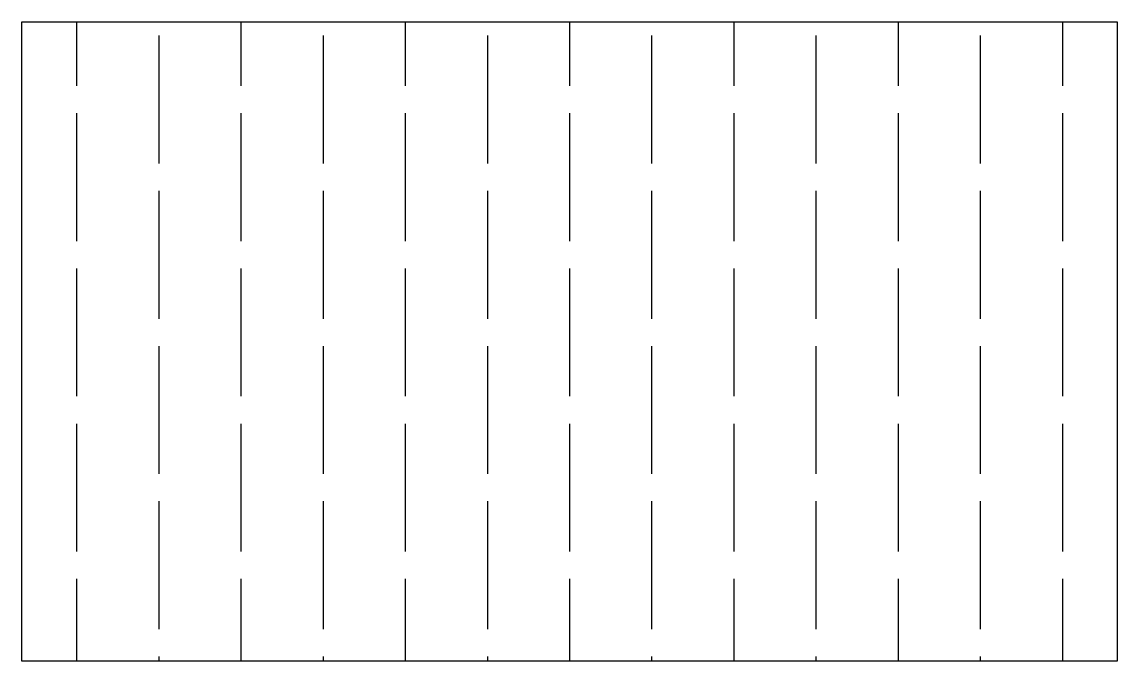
# Model space of a CAD drawing. Header units: millimetres. Extents: x 0 to 120, y 0 to 70.
import ezdxf

# ---------------------------------------------------------------- set-up
doc = ezdxf.new("R2010")
doc.units = ezdxf.units.MM
doc.layers.add('CUT', color=1, linetype='CONTINUOUS')

msp = doc.modelspace()

# ---------------------------------------------------------------- linework, layer by layer
at = {"layer": 'CUT'}
for p, q in [((6, 70), (6, 63)), ((24, 70), (24, 63)), ((42, 70), (42, 63)), ((60, 70), (60, 63)), ((78, 70), (78, 63)), ((96, 70), (96, 63)), ((114, 70), (114, 63)), ((15, 68.5), (15, 54.5)), ((33, 68.5), (33, 54.5)), ((51, 68.5), (51, 54.5)), ((69, 68.5), (69, 54.5)), ((87, 68.5), (87, 54.5)), ((105, 68.5), (105, 54.5)), ((6, 60), (6, 46)), ((24, 60), (24, 46)), ((42, 60), (42, 46)), ((60, 60), (60, 46)), ((78, 60), (78, 46)), ((96, 60), (96, 46)), ((114, 60), (114, 46)), ((15, 51.5), (15, 37.5)), ((33, 51.5), (33, 37.5)), ((51, 51.5), (51, 37.5)), ((69, 51.5), (69, 37.5)), ((87, 51.5), (87, 37.5)), ((105, 51.5), (105, 37.5)), ((6, 43), (6, 29)), ((24, 43), (24, 29)), ((42, 43), (42, 29)), ((60, 43), (60, 29)), ((78, 43), (78, 29)), ((96, 43), (96, 29)), ((114, 43), (114, 29)), ((15, 34.5), (15, 20.5)), ((33, 34.5), (33, 20.5)), ((51, 34.5), (51, 20.5)), ((69, 34.5), (69, 20.5)), ((87, 34.5), (87, 20.5)), ((105, 34.5), (105, 20.5)), ((6, 26), (6, 12)), ((24, 26), (24, 12)), ((42, 26), (42, 12)), ((60, 26), (60, 12)), ((78, 26), (78, 12)), ((96, 26), (96, 12)), ((114, 26), (114, 12)), ((15, 17.5), (15, 3.5)), ((33, 17.5), (33, 3.5)), ((51, 17.5), (51, 3.5)), ((69, 17.5), (69, 3.5)), ((87, 17.5), (87, 3.5)), ((105, 17.5), (105, 3.5)), ((6, 9), (6, 0)), ((24, 9), (24, 0)), ((42, 9), (42, 0)), ((60, 9), (60, 0)), ((78, 9), (78, 0)), ((96, 9), (96, 0)), ((114, 9), (114, 0)), ((15, 0.5), (15, 0)), ((33, 0.5), (33, 0)), ((51, 0.5), (51, 0)), ((69, 0.5), (69, 0)), ((87, 0.5), (87, 0)), ((105, 0.5), (105, 0))]:
    msp.add_line(p, q, dxfattribs=at)
msp.add_lwpolyline([(0, 70), (120, 70), (120, 0), (0, 0), (0, 70)], dxfattribs=at)

doc.saveas('drawing.dxf')
